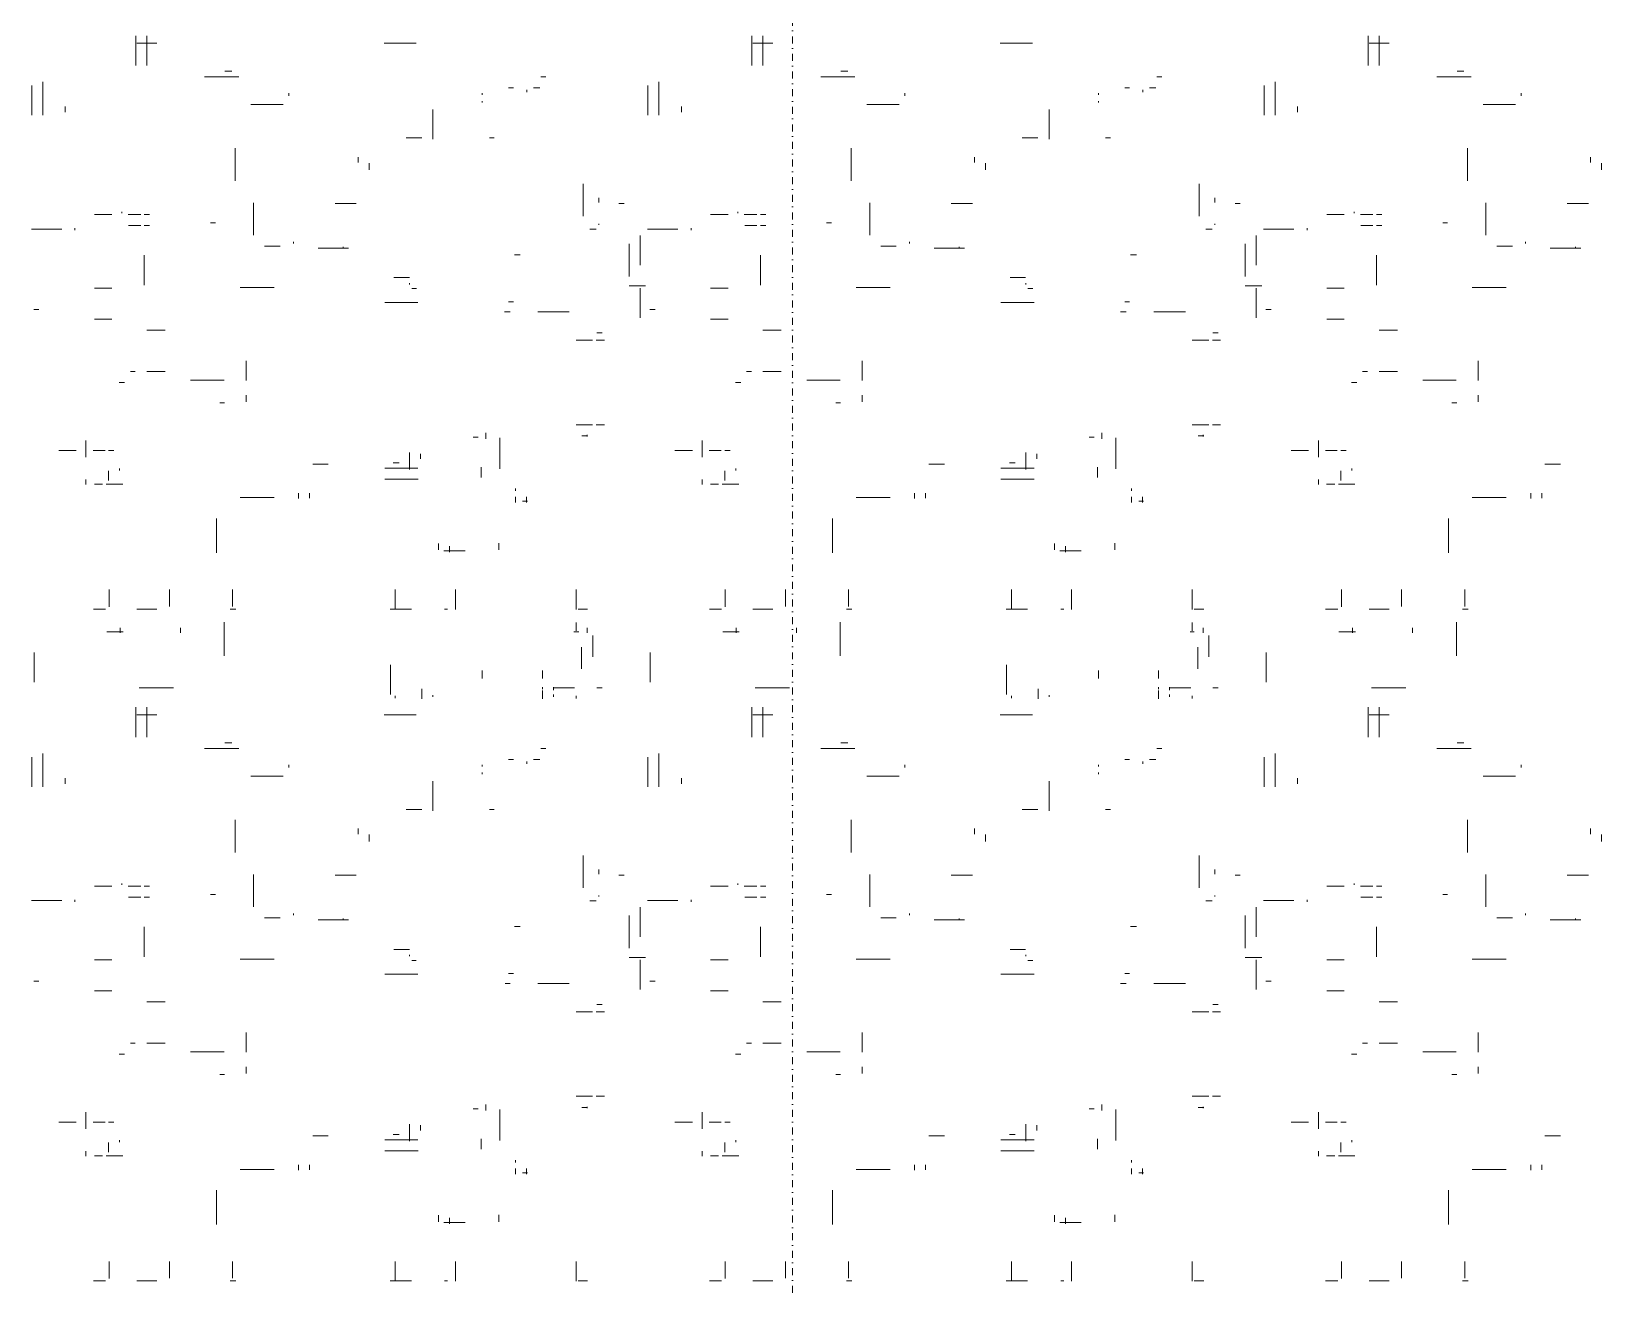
# Model space of a CAD drawing. Header units: millimetres. Extents: x -21051 to 202668, y -15646 to 13691.
# Drawn here: x -1062 to 364, y 3606 to 4746 of the extents above; entities that cross this region are included whole.
import ezdxf

# ---------------------------------------------------------------- set-up
doc = ezdxf.new("R2010")
doc.units = ezdxf.units.MM
doc.linetypes.add('Dash dot', pattern=[15.875, 6.35, -4.7625, 0, -4.7625])
for name, color, linetype, lineweight in [('G-IMPT', 8, 'Continuous', 5), ('I-FURN', 30, 'Continuous', 5), ('S-GRID', 1, 'Continuous', 9)]:
    doc.layers.add(name, color=color, linetype=linetype, lineweight=lineweight)
doc.layers.get('I-FURN').off()

# ---------------------------------------------------------------- blocks, each defined once
blk = doc.blocks.new('FUR_8_Carpet - _-V8-00_Ground floor')
at = {"layer": 'G-IMPT'}
for p, q in [((-196.4, 379.4), (-196.4, 364.2)), ((-139.1, 379.4), (-139.1, 364.2)), ((-84.4, 379.8), (-84.4, 364.2)), ((51.1, 382.3), (51.1, 364.2)), ((160.5, 382.1), (160.5, 364.2)), ((215.2, 381.2), (215.2, 364.2)), ((363, 379.4), (363, 364.2)), ((420.2, 379.4), (420.2, 364.2)), ((474.9, 379.8), (474.9, 364.2)), ((610.4, 382.3), (610.4, 364.2)), ((719.9, 382.1), (719.9, 364.2)), ((774.6, 381.2), (774.6, 364.2)), ((922.3, 379.4), (922.3, 364.2)), ((979.6, 379.4), (979.6, 364.2)), ((1034.3, 379.8), (1034.3, 364.2)), ((121.2, 322), (121.2, 328.2)), ((165.9, 324.6), (165.9, 330.1)), ((175.9, 322.2), (175.9, 328.2)), ((680.6, 322), (680.6, 328.2)), ((722.8, 329), (711.2, 329)), ((725.3, 329), (722.8, 329)), ((725.3, 324.6), (725.3, 330.1)), ((730.5, 329), (725.3, 329)), ((735.3, 322.2), (735.3, 328.2)), ((-256.4, 281.5), (-256.4, 276.5)), ((-203.3, 280.7), (-234.1, 280.7)), ((95.1, 284), (99.5, 284)), ((106.1, 285), (106.1, 279.8)), ((106.1, 272.5), (106.1, 274.5)), ((303, 281.5), (303, 276.5)), ((356.1, 280.7), (325.3, 280.7)), ((654.5, 284), (658.9, 284)), ((665.4, 285), (665.4, 279.8)), ((665.4, 272.5), (665.4, 274.5)), ((862.3, 281.5), (862.3, 280.2)), ((862.3, 280.2), (862.3, 276.5)), ((915.4, 280.7), (884.6, 280.7)), ((-81.7, 268.4), (-96.7, 268.4)), ((-83.9, 265), (-83.9, 256.3)), ((-78.4, 268.4), (-71, 268.4)), ((137.1, 262.4), (137.1, 252.9)), ((477.7, 268.4), (462.7, 268.4)), ((475.4, 265), (475.4, 256.3)), ((481, 268.4), (488.4, 268.4)), ((696.4, 262.4), (696.4, 252.9)), ((753.8, 263.8), (773.7, 263.8)), ((773.7, 263.8), (753.8, 263.8)), ((1037, 268.4), (1022, 268.4)), ((1034.8, 265), (1034.8, 256.3)), ((1040.3, 268.4), (1047.7, 268.4)), ((-283.3, 250.2), (-269.2, 250.2)), ((-93.9, 254.2), (-93.9, 255.9)), ((120.3, 254.5), (120.3, 226.3)), ((194.5, 253.8), (224.8, 253.8)), ((202.1, 239.7), (202.1, 255.2)), ((216.9, 249.1), (211.7, 249.1)), ((276, 250.2), (290.2, 250.2)), ((465.4, 254.2), (465.4, 255.9)), ((679.7, 254.5), (679.7, 226.3)), ((753.9, 253.8), (766, 253.8)), ((761.5, 250.5), (761.5, 255.2)), ((761.5, 239.7), (761.5, 250.5)), ((766, 253.8), (784, 253.8)), ((776.3, 249.1), (771.1, 249.1)), ((835.4, 250.2), (849.5, 250.2)), ((1024.8, 254.2), (1024.8, 255.9)), ((-83.9, 237.9), (-88.8, 237.9)), ((-80.7, 237.9), (-69.9, 237.9)), ((-70.3, 237.9), (-76, 237.9)), ((-54.6, 237.9), (-38.7, 237.9)), ((475.4, 237.9), (470.5, 237.9)), ((478.6, 237.9), (489.5, 237.9)), ((489.1, 237.9), (483.4, 237.9)), ((504.8, 237.9), (520.7, 237.9)), ((1034.8, 237.9), (1029.9, 237.9)), ((1038, 237.9), (1048.8, 237.9)), ((1048.4, 237.9), (1042.7, 237.9)), ((1064.1, 237.9), (1080, 237.9)), ((32.7, 214.4), (25.3, 214.4)), ((36, 214.4), (51, 214.4)), ((45.7, 224.4), (40.5, 224.4)), ((40.5, 224.4), (45.7, 224.4)), ((41.1, 225.2), (41.1, 223.8)), ((140, 225.9), (144.5, 225.9)), ((592.1, 214.4), (584.7, 214.4)), ((595.4, 214.4), (610.4, 214.4)), ((600.4, 225.2), (600.4, 223.8)), ((699.4, 225.9), (703.8, 225.9)), ((-208.7, 187.6), (-208.7, 193.8)), ((-189.2, 194.6), (-184.8, 194.6)), ((350.7, 187.6), (350.7, 193.8)), ((370.2, 194.6), (374.6, 194.6)), ((910, 187.6), (910, 193.8)), ((929.5, 194.6), (933.9, 194.6)), ((-208.7, 174.2), (-208.7, 156.5)), ((350.7, 174.2), (350.7, 156.5)), ((910, 174.2), (910, 156.5)), ((-135.3, 166.1), (-118.6, 166.1)), ((-108.2, 166.1), (-103.7, 166.1)), ((424.1, 166.1), (440.8, 166.1)), ((451.2, 166.1), (455.6, 166.1)), ((983.4, 166.1), (1000.1, 166.1)), ((1010.6, 166.1), (1015, 166.1)), ((32.7, 137.6), (25.3, 137.6)), ((27.5, 131), (32.2, 131)), ((36, 137.6), (51, 137.6)), ((592.1, 137.6), (584.7, 137.6)), ((586.8, 131), (591.6, 131)), ((595.4, 137.6), (610.4, 137.6)), ((-87, 118.6), (-71.1, 118.6)), ((-7.1, 117.5), (-7.1, 115.6)), ((-7.1, 115.6), (-7.1, 90.6)), ((472.4, 118.6), (488.3, 118.6)), ((552.2, 117.5), (552.2, 115.6)), ((552.2, 115.6), (552.2, 90.6)), ((1031.7, 118.6), (1047.6, 118.6)), ((-20.7, 109.9), (-15.9, 109.9)), ((57.2, 112), (85.7, 112)), ((112.3, 103), (107.9, 103)), ((116, 112), (110.9, 112)), ((194.5, 103.6), (224.8, 103.6)), ((538.6, 109.9), (543.4, 109.9)), ((616.6, 112), (645.1, 112)), ((671.7, 103), (667.2, 103)), ((671.5, 112), (670.2, 112)), ((674.9, 112), (671.5, 112)), ((753.9, 103.6), (766, 103.6)), ((766, 103.6), (784.1, 103.6)), ((1098, 109.9), (1102.8, 109.9)), ((-203.3, 89.9), (-234.1, 89.9)), ((-116.3, 60.5), (-116.3, 87.8)), ((-87, 90.6), (-71.1, 90.6)), ((-12.1, 88.4), (2.9, 88.4)), ((-2.5, 88.4), (1.1, 88.4)), ((195.8, 91), (200.3, 91)), ((202.1, 87.1), (202.1, 86.1)), ((356.1, 89.9), (325.3, 89.9)), ((443, 60.5), (443, 87.8)), ((472.4, 90.6), (488.3, 90.6)), ((547.2, 88.4), (562.2, 88.4)), ((556.9, 88.4), (560.5, 88.4)), ((755.7, 91), (759.6, 91)), ((761.5, 87.1), (761.5, 86.1)), ((915.4, 89.9), (884.6, 89.9)), ((1002.4, 60.5), (1002.4, 87.8)), ((1031.7, 90.6), (1047.6, 90.6)), ((2.9, 79.9), (2.9, 75.2)), ((2.9, 75.2), (2.9, 50.2)), ((216.4, 81), (202.3, 81)), ((562.2, 79.9), (562.2, 75.2)), ((562.2, 75.2), (562.2, 50.2)), ((775.8, 81), (761.6, 81)), ((-7.1, 44.6), (-7.1, 69.6)), ((101.7, 60.3), (107.1, 60.3)), ((552.2, 44.6), (552.2, 69.6)), ((661, 60.3), (666.4, 60.3)), ((-301.7, 54.1), (-274.1, 54.1)), ((-296.9, 54.2), (-296.9, 53.1)), ((-251.7, 48.4), (-251.7, 50.1)), ((-7.1, 42.6), (-7.1, 44.6)), ((257.6, 54.1), (285.3, 54.1)), ((262.5, 54.2), (262.5, 53.1)), ((307.6, 48.4), (307.6, 50.1)), ((552.2, 42.6), (552.2, 44.6)), ((817, 54.1), (844.6, 54.1)), ((821.8, 54.2), (821.8, 53.1)), ((867, 48.4), (867, 50.1)), ((-215.7, 42.5), (-215.7, 13.1)), ((-180.9, 31.1), (-176.5, 31.1)), ((-53.4, 37.9), (-53.4, 36.2)), ((-41.4, 36.8), (-38.8, 36.8)), ((-38.8, 36.8), (-13.8, 36.8)), ((30.4, 33), (30.4, 32.1)), ((32.9, 37), (38.6, 37)), ((343.7, 42.5), (343.7, 13.1)), ((378.4, 31.1), (382.9, 31.1)), ((506, 37.9), (506, 36.2)), ((517.9, 36.8), (520.5, 36.8)), ((520.5, 36.8), (545.5, 36.8)), ((589.7, 33), (589.7, 32.1)), ((592.2, 37), (597.9, 37)), ((903.1, 42.5), (903.1, 13.1)), ((937.8, 31.1), (942.2, 31.1)), ((1065.3, 37.9), (1065.3, 36.2)), ((1077.3, 36.8), (1079.9, 36.8)), ((1079.9, 36.8), (1104.9, 36.8)), ((-116.3, 23.7), (-121.2, 23.7)), ((-113.1, 23.7), (-102.3, 23.7)), ((-101.7, 23.7), (-108.4, 23.7)), ((-87, 23.7), (-71.1, 23.7)), ((44.6, -4.3), (44.6, 25.2)), ((443, 23.7), (438.2, 23.7)), ((446.2, 23.7), (457.1, 23.7)), ((457.7, 23.7), (451, 23.7)), ((472.4, 23.7), (488.3, 23.7)), ((604, -4.3), (604, 25.2)), ((1002.4, 23.7), (997.5, 23.7)), ((1005.6, 23.7), (1016.4, 23.7)), ((1017.1, 23.7), (1010.3, 23.7)), ((1031.7, 23.7), (1047.6, 23.7)), ((7.4, 13.7), (12.1, 13.7)), ((30.4, 12.7), (30.4, 8.5)), ((566.7, 13.7), (571.5, 13.7)), ((589.7, 12.7), (589.7, 8.5)), ((-198.9, -6.8), (-198.9, -36.7)), ((360.5, -6.8), (360.5, -36.7)), ((919.8, -6.8), (919.8, -36.7)), ((-320.6, -23.1), (-320.6, -16.9)), ((-310.6, -28.6), (-310.6, -23.6)), ((238.7, -23.1), (238.7, -16.9)), ((248.7, -28.6), (248.7, -23.6)), ((798.1, -23.1), (798.1, -16.9)), ((808.1, -28.6), (808.1, -23.6)), ((125.3, -45.8), (129.7, -45.8)), ((205.3, -45.8), (191.1, -45.8)), ((684.6, -45.8), (687.5, -45.8)), ((687.5, -45.8), (689, -45.8)), ((764.6, -45.8), (750.5, -45.8)), ((-44.6, -73), (-44.6, -69.3)), ((-24.2, -66.6), (-24.2, -91.6)), ((-24.2, -91.6), (-24.2, -66.6)), ((-14.2, -91.6), (-14.2, -66.6)), ((514.7, -73), (514.7, -69.3)), ((535.2, -66.6), (535.2, -91.6)), ((535.2, -91.6), (535.2, -66.6)), ((545.2, -91.6), (545.2, -66.6)), ((740.3, -71.7), (740.3, -60.3)), ((740.3, -60.3), (740.3, -71.7)), ((1074.1, -73), (1074.1, -69.3)), ((1094.6, -66.6), (1094.6, -91.6)), ((1094.6, -91.6), (1094.6, -66.6)), ((1104.6, -91.6), (1104.6, -66.6)), ((-247.5, -84.1), (-247.5, -86.6)), ((-213.1, -76.3), (-242.4, -76.3)), ((-44.6, -74.3), (-44.6, -73)), ((136.2, -79.4), (136.2, -77.9)), ((136.2, -84.9), (136.2, -86.6)), ((311.9, -84.1), (311.9, -86.6)), ((346.3, -76.3), (316.9, -76.3)), ((514.7, -74.3), (514.7, -73)), ((695.6, -79.4), (695.6, -77.9)), ((695.6, -84.9), (695.6, -86.6)), ((871.2, -84.1), (871.2, -86.6)), ((905.7, -76.3), (876.3, -76.3)), ((1074.1, -74.3), (1074.1, -73)), ((-14.2, -93.5), (-14.2, -91.6)), ((84, -91.4), (89.7, -91.4)), ((95.8, -87.5), (95.8, -89.6)), ((112.3, -91.4), (107.9, -91.4)), ((545.2, -93.5), (545.2, -91.6)), ((643.4, -91.4), (649.1, -91.4)), ((655.1, -87.5), (655.1, -89.6)), ((671.7, -91.4), (667.2, -91.4)), ((1104.6, -93.5), (1104.6, -91.6)), ((-171.1, -101.4), (-202.2, -101.4)), ((-189.5, -106.5), (-195.7, -106.5)), ((-108.7, -138.7), (-108.7, -111.7)), ((78.6, -101.4), (83, -101.4)), ((388.3, -101.4), (357.2, -101.4)), ((369.9, -106.5), (363.7, -106.5)), ((450.7, -138.7), (450.7, -111.7)), ((637.9, -101.4), (642.4, -101.4)), ((947.7, -101.4), (916.5, -101.4)), ((929.2, -106.5), (923, -106.5)), ((1010, -138.7), (1010, -111.7)), ((-127.8, -131.9), (-109.5, -131.9)), ((225.4, -131.9), (196, -131.9)), ((431.6, -131.9), (449.9, -131.9)), ((775.8, -131.9), (755.7, -131.9)), ((784.7, -131.9), (775.8, -131.9)), ((990.9, -131.9), (1009.2, -131.9)), ((-111.7, -156.3), (-142.8, -156.3)), ((27.5, -156.3), (32.2, -156.3)), ((51.1, -146.8), (51.1, -149)), ((71.5, -156.3), (52.4, -156.3)), ((81.5, -153.9), (81.5, -146.4)), ((81.5, -149.7), (81.5, -148.1)), ((81.5, -155.2), (81.5, -156.9)), ((191, -155.5), (191, -146.4)), ((215.2, -147.1), (215.2, -149)), ((447.7, -156.3), (416.6, -156.3)), ((586.8, -156.3), (591.6, -156.3)), ((610.4, -146.8), (610.4, -149)), ((630.6, -156.3), (611.8, -156.3)), ((640.9, -153.9), (640.9, -146.4)), ((640.9, -149.7), (640.9, -148.1)), ((640.9, -155.2), (640.9, -156.9)), ((750.3, -155.5), (750.3, -146.4)), ((774.6, -147.1), (774.6, -149)), ((778.9, -150.3), (778.9, -170.7)), ((778.9, -170.7), (778.9, -150.3)), ((1007, -156.3), (975.9, -156.3)), ((-16.2, -161.6), (-16.2, -183.8)), ((-16.2, -183.8), (-16.2, -161.6)), ((81.5, -164.9), (81.5, -172.1)), ((136.2, -164.9), (136.2, -172.1)), ((543.1, -161.6), (543.1, -183.8)), ((543.1, -183.8), (543.1, -161.6)), ((640.9, -164.9), (640.9, -172.1)), ((695.6, -164.9), (695.6, -172.1)), ((1102.5, -161.6), (1102.5, -183.8)), ((1102.5, -183.8), (1102.5, -161.6)), ((-188.8, -185.3), (-188.8, -215.9)), ((35.9, -184.6), (35.9, -189.6)), ((45.9, -188.1), (45.9, -173.7)), ((370.5, -185.3), (370.5, -215.9)), ((595.3, -184.6), (595.3, -189.6)), ((605.3, -188.1), (605.3, -173.7)), ((929.9, -185.3), (929.9, -215.9)), ((35.9, -189.6), (35.9, -204)), ((45.9, -193.3), (45.9, -188.1)), ((595.3, -189.6), (595.3, -204)), ((605.3, -193.3), (605.3, -188.1)), ((-149.1, -210.8), (-149.1, -206.2)), ((-82.2, -207.3), (-97.2, -207.3)), ((-94.4, -210.8), (-94.4, -206.2)), ((41.1, -210.8), (41.1, -206.2)), ((52.9, -207.3), (49.1, -207.3)), ((51.1, -215.6), (51.1, -208.2)), ((410.2, -210.8), (410.2, -206.2)), ((477.2, -207.3), (462.2, -207.3)), ((464.9, -210.8), (464.9, -206.2)), ((600.4, -210.8), (600.4, -206.2)), ((612.3, -207.3), (607.8, -207.3)), ((610.4, -215.6), (610.4, -208.2)), ((969.6, -210.8), (969.6, -206.2)), ((1036.5, -207.3), (1021.5, -207.3)), ((1024.3, -210.8), (1024.3, -206.2)), ((-194.5, -227.8), (-199.5, -227.8)), ((-199.5, -227.8), (-194.5, -227.8)), ((51.1, -227.4), (51.1, -245.5)), ((160.5, -227.6), (160.5, -245.5)), ((610.4, -227.4), (610.4, -245.5)), ((719.9, -227.6), (719.9, -245.5)), ((-196.4, -230.2), (-196.4, -245.5)), ((-139.1, -230.2), (-139.1, -245.5)), ((-84.4, -229.8), (-84.4, -245.5)), ((215.2, -228.5), (215.2, -245.5)), ((363, -230.2), (363, -245.5)), ((420.2, -230.2), (420.2, -245.5)), ((474.9, -229.8), (474.9, -245.5)), ((774.6, -228.5), (774.6, -237.7)), ((774.6, -237.7), (774.6, -245.5)), ((922.3, -230.2), (922.3, -245.5)), ((979.6, -230.2), (979.6, -245.5)), ((1034.3, -229.8), (1034.3, -245.5)), ((121.2, -287.7), (121.2, -281.5)), ((165.9, -285), (165.9, -279.6)), ((175.9, -287.5), (175.9, -281.5)), ((680.6, -287.7), (680.6, -281.5)), ((722.8, -280.7), (711.2, -280.7)), ((725.3, -280.7), (722.8, -280.7)), ((725.3, -285), (725.3, -279.6)), ((730.5, -280.7), (725.3, -280.7)), ((735.3, -287.5), (735.3, -281.5)), ((95.1, -325.7), (99.5, -325.7)), ((106.1, -324.6), (106.1, -329.8)), ((654.5, -325.7), (658.9, -325.7)), ((665.4, -324.6), (665.4, -329.8)), ((-256.4, -328.2), (-256.4, -333.2)), ((-203.3, -329), (-234.1, -329)), ((-81.7, -341.3), (-96.7, -341.3)), ((-78.4, -341.3), (-71, -341.3)), ((106.1, -337.2), (106.1, -335.1)), ((303, -328.2), (303, -333.2)), ((356.1, -329), (325.3, -329)), ((477.7, -341.3), (462.7, -341.3)), ((481, -341.3), (488.4, -341.3)), ((665.4, -337.2), (665.4, -335.1)), ((862.3, -328.2), (862.3, -329.5)), ((862.3, -329.5), (862.3, -333.2)), ((915.4, -329), (884.6, -329)), ((1037, -341.3), (1022, -341.3)), ((1040.3, -341.3), (1047.7, -341.3)), ((-93.9, -355.5), (-93.9, -353.8)), ((-83.9, -344.7), (-83.9, -350)), ((-83.9, -350), (-83.9, -353.4)), ((120.3, -355.2), (120.3, -383.3)), ((137.1, -347.3), (137.1, -350)), ((137.1, -350), (137.1, -356.7)), ((194.5, -355.8), (224.8, -355.8)), ((202.1, -369.9), (202.1, -354.5)), ((465.4, -355.5), (465.4, -353.8)), ((475.4, -344.7), (475.4, -350)), ((475.4, -350), (475.4, -353.4)), ((679.7, -355.2), (679.7, -383.3)), ((696.4, -347.3), (696.4, -350)), ((696.4, -350), (696.4, -356.7)), ((753.8, -345.8), (755.7, -345.8)), ((755.7, -345.8), (753.8, -345.8)), ((753.9, -355.8), (784.1, -355.8)), ((755.9, -345.8), (773.7, -345.8)), ((773.7, -345.8), (755.9, -345.8)), ((761.5, -369.9), (761.5, -354.5)), ((1024.8, -355.5), (1024.8, -353.8)), ((1034.8, -344.7), (1034.8, -353.4)), ((-283.3, -359.5), (-269.2, -359.5)), ((216.9, -360.6), (211.7, -360.6)), ((276, -359.5), (290.2, -359.5)), ((776.3, -360.6), (771.1, -360.6)), ((835.4, -359.5), (849.5, -359.5)), ((-83.9, -371.8), (-88.8, -371.8)), ((-80.7, -371.8), (-69.9, -371.8)), ((-70.3, -371.8), (-76, -371.8)), ((-54.6, -371.8), (-38.7, -371.8)), ((41.1, -384.5), (41.1, -385.9)), ((140, -383.8), (144.5, -383.8)), ((475.4, -371.8), (470.5, -371.8)), ((478.6, -371.8), (489.5, -371.8)), ((489.1, -371.8), (483.4, -371.8)), ((504.8, -371.8), (520.7, -371.8)), ((600.4, -384.5), (600.4, -385.9)), ((699.4, -383.8), (703.8, -383.8)), ((1034.8, -371.8), (1029.9, -371.8)), ((1038, -371.8), (1048.8, -371.8)), ((1048.4, -371.8), (1042.7, -371.8)), ((1064.1, -371.8), (1080, -371.8)), ((32.7, -395.2), (25.3, -395.2)), ((36, -395.2), (51, -395.2)), ((592.1, -395.2), (584.7, -395.2)), ((595.4, -395.2), (610.4, -395.2)), ((-208.7, -422.1), (-208.7, -415.9)), ((-189.2, -415.1), (-184.8, -415.1)), ((350.7, -422.1), (350.7, -415.9)), ((370.2, -415.1), (374.6, -415.1)), ((910, -422.1), (910, -415.9)), ((929.5, -415.1), (933.9, -415.1)), ((-208.7, -435.4), (-208.7, -453.2)), ((350.7, -435.4), (350.7, -453.2)), ((910, -435.4), (910, -453.2)), ((-135.3, -443.6), (-118.6, -443.6)), ((-108.2, -443.6), (-103.7, -443.6)), ((424.1, -443.6), (440.8, -443.6)), ((451.2, -443.6), (455.6, -443.6)), ((983.4, -443.6), (1000.1, -443.6)), ((1010.6, -443.6), (1015, -443.6)), ((32.7, -472), (25.3, -472)), ((27.5, -478.6), (32.2, -478.6)), ((36, -472), (51, -472)), ((592.1, -472), (584.7, -472)), ((586.8, -478.6), (591.6, -478.6)), ((595.4, -472), (610.4, -472)), ((-87, -491), (-71.1, -491)), ((-7.1, -492.2), (-7.1, -494.1)), ((-7.1, -494.1), (-7.1, -519.1)), ((57.2, -497.6), (85.7, -497.6)), ((116, -497.6), (110.9, -497.6)), ((472.4, -491), (488.3, -491)), ((552.2, -492.2), (552.2, -494.1)), ((552.2, -494.1), (552.2, -519.1)), ((616.6, -497.6), (645.1, -497.6)), ((675.4, -497.6), (670.2, -497.6)), ((1031.7, -491), (1047.6, -491)), ((-20.7, -499.8), (-15.9, -499.8)), ((112.3, -506.7), (107.9, -506.7)), ((194.5, -506.1), (224.8, -506.1)), ((538.6, -499.8), (543.4, -499.8)), ((671.7, -506.7), (667.2, -506.7)), ((753.9, -506.1), (784.1, -506.1)), ((1098, -499.8), (1102.8, -499.8)), ((-203.3, -519.8), (-234.1, -519.8)), ((-116.3, -549.2), (-116.3, -521.8)), ((-87, -519.1), (-71.1, -519.1)), ((-12.1, -521.2), (2.9, -521.2)), ((-2.5, -521.2), (1.1, -521.2)), ((195.8, -518.7), (200.3, -518.7)), ((202.1, -522.6), (202.1, -523.6)), ((356.1, -519.8), (325.3, -519.8)), ((443, -549.2), (443, -521.8)), ((472.4, -519.1), (488.3, -519.1)), ((547.2, -521.2), (562.2, -521.2)), ((556.9, -521.2), (560.5, -521.2)), ((755.2, -518.7), (759.6, -518.7)), ((761.5, -522.6), (761.5, -523.6)), ((915.4, -519.8), (884.6, -519.8)), ((1002.4, -549.2), (1002.4, -521.8)), ((1031.7, -519.1), (1047.6, -519.1)), ((-7.1, -565.1), (-7.1, -540.1)), ((2.9, -529.7), (2.9, -534.5)), ((2.9, -534.5), (2.9, -559.5)), ((216.4, -528.7), (202.3, -528.7)), ((552.2, -565.1), (552.2, -540.1)), ((562.2, -529.7), (562.2, -534.5)), ((562.2, -534.5), (562.2, -559.5)), ((775.8, -528.7), (761.6, -528.7)), ((-301.7, -555.5), (-274.1, -555.5)), ((-296.9, -555.5), (-296.9, -556.6)), ((101.7, -549.3), (107.1, -549.3)), ((257.6, -555.5), (285.3, -555.5)), ((262.5, -555.5), (262.5, -556.6)), ((661, -549.3), (666.4, -549.3)), ((817, -555.5), (844.6, -555.5)), ((821.8, -555.5), (821.8, -556.6)), ((-251.7, -561.3), (-251.7, -559.6)), ((-215.7, -567.2), (-215.7, -596.6)), ((-7.1, -567.1), (-7.1, -565.1)), ((307.6, -561.3), (307.6, -559.6)), ((343.7, -567.2), (343.7, -596.6)), ((552.2, -567.1), (552.2, -565.1)), ((867, -561.3), (867, -559.6)), ((903.1, -567.2), (903.1, -596.6)), ((-180.9, -578.6), (-176.5, -578.6)), ((-53.4, -571.8), (-53.4, -573.5)), ((-41.4, -572.8), (-38.8, -572.8)), ((-38.8, -572.8), (-13.8, -572.8)), ((30.4, -576.6), (30.4, -577.6)), ((32.9, -572.6), (38.6, -572.6)), ((378.4, -578.6), (382.9, -578.6)), ((506, -571.8), (506, -573.5)), ((517.9, -572.8), (520.5, -572.8)), ((520.5, -572.8), (545.5, -572.8)), ((589.7, -576.6), (589.7, -577.6)), ((592.2, -572.6), (597.9, -572.6)), ((937.8, -578.6), (942.2, -578.6)), ((1065.3, -571.8), (1065.3, -573.5)), ((1077.3, -572.8), (1079.9, -572.8)), ((1079.9, -572.8), (1104.9, -572.8)), ((-116.3, -586), (-121.2, -586)), ((-113.1, -586), (-102.3, -586)), ((-101.7, -586), (-108.4, -586)), ((-87, -586), (-71.1, -586)), ((7.4, -595.9), (12.1, -595.9)), ((30.4, -597), (30.4, -601.2)), ((44.6, -613.9), (44.6, -584.5)), ((443, -586), (438.2, -586)), ((446.2, -586), (457.1, -586)), ((457.7, -586), (451, -586)), ((472.4, -586), (488.3, -586)), ((566.7, -595.9), (571.5, -595.9)), ((589.7, -597), (589.7, -601.2)), ((604, -613.9), (604, -584.5)), ((1002.4, -586), (997.5, -586)), ((1005.6, -586), (1016.4, -586)), ((1017.1, -586), (1010.3, -586)), ((1031.7, -586), (1047.6, -586)), ((-320.6, -632.7), (-320.6, -626.6)), ((-198.9, -616.5), (-198.9, -646.3)), ((238.7, -632.7), (238.7, -626.6)), ((360.5, -616.5), (360.5, -646.3)), ((798.1, -632.7), (798.1, -626.6)), ((919.8, -616.5), (919.8, -646.3)), ((-310.6, -638.2), (-310.6, -633.3)), ((248.7, -638.2), (248.7, -633.3)), ((808.1, -638.2), (808.1, -633.3)), ((125.3, -655.5), (129.7, -655.5)), ((205.3, -655.5), (191.1, -655.5)), ((684.6, -655.5), (689, -655.5)), ((764.6, -655.5), (750.5, -655.5)), ((-44.6, -682.7), (-44.6, -679)), ((-44.6, -684), (-44.6, -682.7)), ((-24.2, -676.3), (-24.2, -701.3)), ((-24.2, -701.3), (-24.2, -676.3)), ((-14.2, -701.3), (-14.2, -676.3)), ((514.7, -682.7), (514.7, -679)), ((514.7, -684), (514.7, -682.7)), ((535.2, -676.3), (535.2, -701.3)), ((535.2, -701.3), (535.2, -676.3)), ((545.2, -701.3), (545.2, -676.3)), ((1074.1, -682.7), (1074.1, -679)), ((1074.1, -684), (1074.1, -682.7)), ((1094.6, -676.3), (1094.6, -701.3)), ((1094.6, -701.3), (1094.6, -676.3)), ((1104.6, -701.3), (1104.6, -676.3)), ((-247.5, -693.8), (-247.5, -696.2)), ((-213.1, -686), (-242.4, -686)), ((95.8, -697.2), (95.8, -699.2)), ((136.2, -689), (136.2, -687.6)), ((136.2, -694.6), (136.2, -696.2)), ((311.9, -693.8), (311.9, -696.2)), ((346.3, -686), (316.9, -686)), ((655.1, -697.2), (655.1, -699.2)), ((695.6, -689), (695.6, -687.6)), ((695.6, -694.6), (695.6, -696.2)), ((871.2, -693.8), (871.2, -696.2)), ((905.7, -686), (876.3, -686)), ((-171.1, -711.1), (-202.2, -711.1)), ((-14.2, -703.2), (-14.2, -701.3)), ((78.6, -711.1), (83, -711.1)), ((84, -701.1), (89.7, -701.1)), ((112.3, -701.1), (107.9, -701.1)), ((388.3, -711.1), (357.2, -711.1)), ((545.2, -703.2), (545.2, -701.3)), ((637.9, -711.1), (642.4, -711.1)), ((643.4, -701.1), (649.1, -701.1)), ((671.7, -701.1), (667.2, -701.1)), ((947.7, -711.1), (916.5, -711.1)), ((1104.6, -703.2), (1104.6, -701.3)), ((-189.5, -716.1), (-195.7, -716.1)), ((-108.7, -748.3), (-108.7, -721.4)), ((369.9, -716.1), (363.7, -716.1)), ((450.7, -748.3), (450.7, -721.4)), ((929.2, -716.1), (923, -716.1)), ((1010, -748.3), (1010, -721.4)), ((-127.8, -741.5), (-109.5, -741.5)), ((225.4, -741.5), (196, -741.5)), ((431.6, -741.5), (449.9, -741.5)), ((784.7, -741.5), (755.4, -741.5)), ((990.9, -741.5), (1009.2, -741.5))]:
    blk.add_line(p, q, dxfattribs=at)
at = {"layer": 'G-IMPT', "flags": 128}
for points in [[(-199.5, 381.9), (-194.5, 381.9)], [(-109.5, 381.9), (-127.8, 381.9)], [(-70.1, 381.9), (-81.2, 381.9)], [(49.2, 381.9), (45.7, 381.9), (40.5, 381.9), (45.7, 381.9)], [(170.3, 381.9), (167.6, 381.9)], [(200.5, 381.9), (205.7, 381.9), (219.9, 381.9), (205.7, 381.9)], [(359.9, 381.9), (364.9, 381.9)], [(449.9, 381.9), (431.6, 381.9)], [(489.2, 381.9), (478.2, 381.9)], [(608.6, 381.9), (605.1, 381.9), (599.9, 381.9), (605.1, 381.9)], [(729.7, 381.9), (727, 381.9)], [(759.9, 381.9), (765.1, 381.9), (779.2, 381.9), (765.1, 381.9)], [(919.2, 381.9), (924.3, 381.9)], [(1009.2, 381.9), (990.9, 381.9)], [(1048.6, 381.9), (1037.5, 381.9)], [(-181.8, 299.5), (-181.8, 330.6)], [(377.6, 299.5), (377.6, 330.6)], [(936.9, 299.5), (936.9, 330.6)], [(-266.4, 276.5), (-266.4, 281.1)], [(96.1, 279.8), (96.1, 285)], [(293, 276.5), (293, 281.1)], [(655.4, 279.8), (655.4, 285)], [(852.3, 276.5), (852.3, 281.1)], [(-63.5, 264.2), (-63.5, 268.8)], [(194.4, 263.8), (224.6, 263.8)], [(495.9, 264.2), (495.9, 268.8)], [(773.7, 263.8), (783.9, 263.8)], [(1055.3, 264.2), (1055.3, 268.8)], [(-63.5, 244), (-63.5, 228.8)], [(192.1, 240.7), (192.1, 245.4)], [(495.9, 244), (495.9, 228.8)], [(751.5, 240.7), (751.5, 245.4)], [(1055.3, 244), (1055.3, 228.8)], [(133, 221.7), (133, 227.2)], [(599.9, 224.4), (605.1, 224.4)], [(692.3, 221.7), (692.3, 227.2)], [(-188.7, 174.1), (-158.4, 174.1)], [(-98.4, 176.1), (-93.6, 176.1)], [(370.6, 174.1), (401, 174.1)], [(460.9, 176.1), (465.7, 176.1)], [(930, 174.1), (960.3, 174.1)], [(1020.3, 176.1), (1025.1, 176.1)], [(-118.6, 128.6), (-135.3, 128.6)], [(440.8, 128.6), (424.1, 128.6)], [(1000.1, 128.6), (983.4, 128.6)], [(-225.5, 52.5), (-239.7, 52.5)], [(333.8, 52.5), (319.7, 52.5)], [(893.2, 52.5), (879, 52.5)], [(-121.2, 33.7), (-116.3, 33.7)], [(-102.1, 33.7), (-113.1, 33.7)], [(438.2, 33.7), (443, 33.7)], [(457.3, 33.7), (446.2, 33.7)], [(997.5, 33.7), (1002.4, 33.7)], [(1016.7, 33.7), (1005.6, 33.7)], [(-95.9, 22.4), (-95.9, 21.3)], [(463.5, 22.4), (463.5, 21.3)], [(1022.9, 22.4), (1022.9, 21.3)], [(181, -71.7), (181, -44.8)], [(740.3, -60.3), (740.3, -44.8)], [(-24.2, -91.6), (-24.2, -96.7)], [(535.2, -91.6), (535.2, -96.7)], [(1094.6, -91.6), (1094.6, -96.7)], [(-118.7, -111.7), (-118.7, -138.7)], [(440.7, -111.7), (440.7, -138.7)], [(1000, -111.7), (1000, -138.7)], [(71.5, -148.2), (71.5, -150.2)], [(71.5, -156.9), (71.5, -154.3)], [(181, -148.2), (181, -149.7)], [(219.5, -150.3), (219.5, -177.2)], [(630.9, -148.2), (630.9, -150.2)], [(630.9, -156.9), (630.9, -154.3)], [(740.3, -148.2), (740.3, -149.7)], [(778.9, -170.7), (778.9, -177.2)], [(-16.2, -183.8), (-16.2, -188.5)], [(543.1, -183.8), (543.1, -188.5)], [(1102.5, -183.8), (1102.5, -188.5)], [(-109.5, -227.8), (-127.8, -227.8)], [(-70.1, -227.8), (-81.2, -227.8)], [(49.1, -227.8), (45.7, -227.8), (40.5, -227.8), (45.7, -227.8)], [(170.3, -227.8), (167.6, -227.8)], [(200.5, -227.8), (205.7, -227.8), (219.9, -227.8), (205.7, -227.8)], [(359.9, -227.8), (364.9, -227.8)], [(449.9, -227.8), (431.6, -227.8)], [(489.2, -227.8), (478.2, -227.8)], [(608.6, -227.8), (605.1, -227.8), (599.9, -227.8), (605.1, -227.8)], [(729.7, -227.8), (727, -227.8)], [(759.9, -227.8), (765.1, -227.8), (779.2, -227.8), (765.1, -227.8)], [(919.2, -227.8), (924.3, -227.8)], [(1009.2, -227.8), (990.9, -227.8)], [(1048.6, -227.8), (1037.5, -227.8)], [(-181.8, -310.1), (-181.8, -279)], [(377.6, -310.1), (377.6, -279)], [(936.9, -310.1), (936.9, -279)], [(96.1, -329.8), (96.1, -324.7)], [(655.4, -329.8), (655.4, -324.7)], [(-266.4, -333.2), (-266.4, -328.6)], [(-63.5, -345.5), (-63.5, -340.9)], [(293, -333.2), (293, -328.6)], [(495.9, -345.5), (495.9, -340.9)], [(852.3, -333.2), (852.3, -328.6)], [(1055.3, -345.5), (1055.3, -340.9)], [(194.4, -345.8), (224.6, -345.8)], [(773.7, -345.8), (783.9, -345.8)], [(-63.5, -365.7), (-63.5, -380.9)], [(192.1, -368.9), (192.1, -364.3)], [(495.9, -365.7), (495.9, -380.9)], [(751.5, -368.9), (751.5, -364.3)], [(1055.3, -365.7), (1055.3, -380.9)], [(133, -387.9), (133, -382.5)], [(692.3, -387.9), (692.3, -382.5)], [(40.5, -385.2), (45.7, -385.2)], [(599.9, -385.2), (605.1, -385.2)], [(-188.7, -435.6), (-158.4, -435.6)], [(-98.4, -433.6), (-93.6, -433.6)], [(370.6, -435.6), (401, -435.6)], [(460.9, -433.6), (465.7, -433.6)], [(930, -435.6), (960.3, -435.6)], [(1020.3, -433.6), (1025.1, -433.6)], [(-118.6, -481), (-135.3, -481)], [(440.8, -481), (424.1, -481)], [(1000.1, -481), (983.4, -481)], [(-225.5, -557.2), (-239.7, -557.2)], [(333.8, -557.2), (319.7, -557.2)], [(893.2, -557.2), (879, -557.2)], [(-121.2, -576), (-116.3, -576)], [(-102.1, -576), (-113.1, -576)], [(438.2, -576), (443, -576)], [(457.3, -576), (446.2, -576)], [(997.5, -576), (1002.4, -576)], [(1016.7, -576), (1005.6, -576)], [(-95.9, -587.2), (-95.9, -588.3)], [(463.5, -587.2), (463.5, -588.3)], [(1022.9, -587.2), (1022.9, -588.3)], [(181, -681.4), (181, -654.4)], [(740.3, -681.4), (740.3, -654.4)], [(-24.2, -701.3), (-24.2, -706.4)], [(535.2, -701.3), (535.2, -706.4)], [(1094.6, -701.3), (1094.6, -706.4)], [(-118.7, -721.4), (-118.7, -748.3)], [(440.7, -721.4), (440.7, -748.3)], [(1000, -721.4), (1000, -748.3)]]:
    blk.add_lwpolyline(points, close=True, dxfattribs=at)
for points in [[(171.1, 329), (166, 329), (151.8, 329)], [(49.1, 214.4), (45.7, 214.4), (40.5, 214.4)], [(608.6, 214.4), (605.1, 214.4), (599.9, 214.4)], [(-289.5, 13.7), (-294.7, 13.7), (-308.8, 13.7)], [(269.8, 13.7), (264.7, 13.7), (250.5, 13.7)], [(829.2, 13.7), (824, 13.7), (809.9, 13.7)], [(171.1, -280.7), (166, -280.7), (151.8, -280.7)], [(49.3, -395.2), (45.7, -395.2), (40.5, -395.2)], [(608.6, -395.2), (605.1, -395.2), (599.9, -395.2)], [(-289.5, -595.9), (-294.7, -595.9), (-308.8, -595.9)], [(269.8, -595.9), (264.7, -595.9), (250.5, -595.9)], [(829.2, -595.9), (824, -595.9), (809.9, -595.9)]]:
    blk.add_lwpolyline(points, dxfattribs=at)

msp = doc.modelspace()

# ---------------------------------------------------------------- linework, layer by layer
at = {"layer": 'S-GRID', "linetype": 'Dash dot', "lineweight": 18}
msp.add_line((-371, 8463.9), (-371, -12107.9), dxfattribs=at)

# ---------------------------------------------------------------- block references
at = {"layer": 'I-FURN', "color": 10, "rotation": 180}
msp.add_blockref('FUR_8_Carpet - _-V8-00_Ground floor', (43, 3994), dxfattribs=at)

doc.saveas('drawing.dxf')
